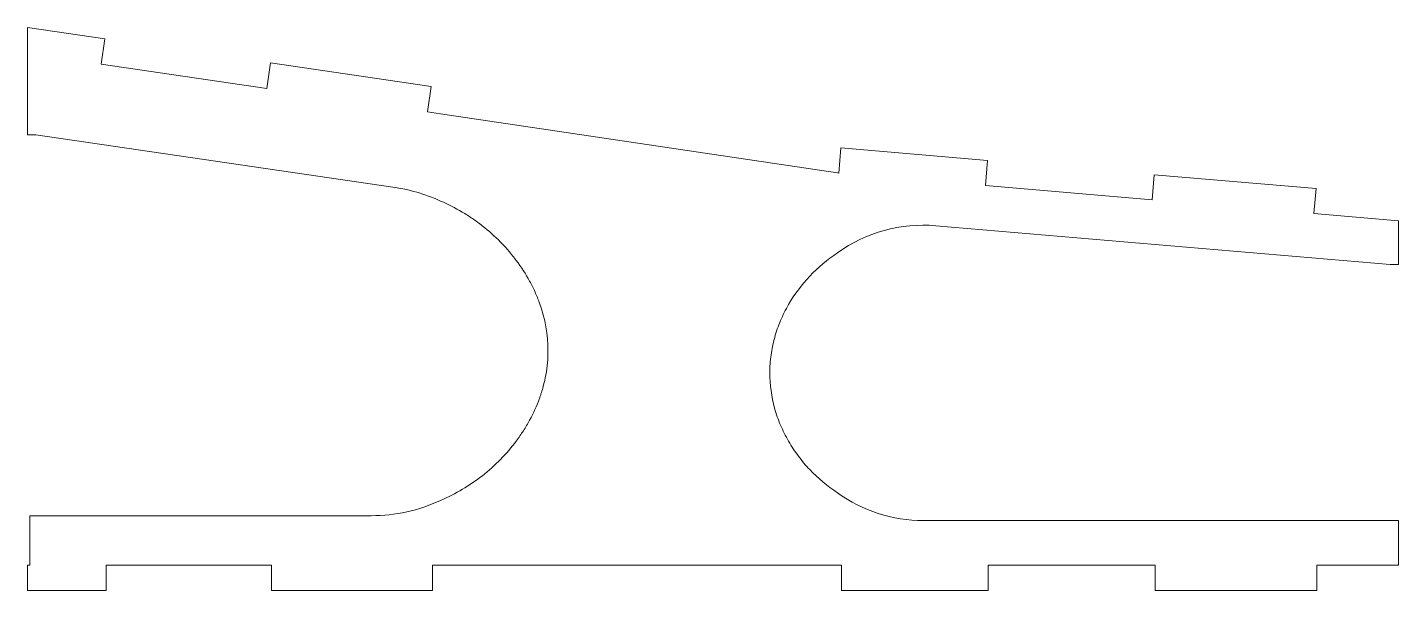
# Model space of a CAD drawing. Header units: millimetres. Extents: x 5 to 172, y 4 to 72.
import ezdxf

# ---------------------------------------------------------------- set-up
doc = ezdxf.new("R2010")
doc.units = ezdxf.units.MM

msp = doc.modelspace()

# ---------------------------------------------------------------- linework, layer by layer
at = {"color": 7, "linetype": 'Continuous', "lineweight": 15}
for p, q in [((5.3, 72.32), (5.3, 59.28)), ((5.3, 72.32), (14.69, 70.94)), ((14.24, 67.86), (14.69, 70.94)), ((34.32, 64.92), (14.24, 67.86)), ((34.77, 68.01), (34.32, 64.92)), ((34.77, 68.01), (54.27, 65.16)), ((53.81, 62.07), (54.27, 65.16)), ((55.4, 61.84), (53.81, 62.07)), ((103.55, 54.67), (55.4, 61.84)), ((5.3, 59.28), (6.3, 59.28)), ((6.3, 59.28), (49.9, 52.91)), ((103.95, 57.71), (103.69, 54.66)), ((121.74, 56.19), (103.95, 57.71)), ((121.48, 53.14), (121.74, 56.19)), ((103.69, 54.66), (103.55, 54.67)), ((141.96, 54.46), (141.7, 51.41)), ((161.59, 52.79), (141.96, 54.46)), ((141.7, 51.41), (121.48, 53.14)), ((161.33, 49.74), (161.59, 52.79)), ((115.47, 48.27), (170.59, 43.57)), ((171.59, 48.86), (161.33, 49.74)), ((171.59, 43.57), (171.59, 48.86)), ((171.59, 43.57), (170.59, 43.57)), ((5.59, 13.12), (5.59, 7.14)), ((47, 13.12), (5.59, 13.12)), ((171.59, 12.54), (113.95, 12.54)), ((171.59, 7.14), (171.59, 12.54)), ((5.3, 7.14), (5.3, 4.04)), ((5.3, 7.14), (5.59, 7.14)), ((14.83, 7.14), (34.92, 7.14)), ((14.83, 7.14), (14.83, 4.04)), ((34.92, 7.14), (34.92, 4.04)), ((54.41, 7.14), (104.04, 7.14)), ((54.41, 4.04), (54.41, 7.14)), ((104.04, 4.04), (104.04, 7.14)), ((121.83, 7.14), (142.06, 7.14)), ((121.83, 7.14), (121.83, 4.04)), ((142.06, 7.14), (142.06, 4.04)), ((161.68, 7.14), (171.59, 7.14)), ((161.68, 4.04), (161.68, 7.14)), ((5.3, 4.04), (14.83, 4.04)), ((34.92, 4.04), (54.41, 4.04)), ((104.04, 4.04), (121.83, 4.04)), ((142.06, 4.04), (161.68, 4.04))]:
    msp.add_line(p, q, dxfattribs=at)
for centre, radius, start, end in [((47, 33.12), 20, 65.1629, 81.6818), ((113.95, 30.44), 17.9, 85.1245, 125.5574), ((47, 33.12), 20, 270, 294.8371), ((113.95, 30.44), 17.9, 234.4426, 270)]:
    msp.add_arc(centre, radius, start, end, dxfattribs=at)
for points, knots in [([(55.4, 51.27), (56.31, 50.88), (57.19, 50.43), (58.46, 49.68), (58.87, 49.42), (59.68, 48.86), (60.07, 48.58), (61.25, 47.65), (61.99, 46.99), (63.02, 45.94), (63.35, 45.58), (63.83, 45.02), (63.98, 44.84), (64.29, 44.45), (64.43, 44.27), (65.2, 43.25), (65.74, 42.41), (66.44, 41.12), (66.66, 40.68), (66.96, 40.02), (67.05, 39.8), (67.19, 39.46), (67.23, 39.35), (67.32, 39.13), (67.36, 39.02), (68.09, 37), (68.43, 35.07), (68.43, 32.14), (68.35, 31.17), (68.09, 29.73), (67.98, 29.25), (67.79, 28.53), (67.72, 28.29), (67.6, 27.93), (67.57, 27.82), (67.48, 27.58), (67.44, 27.45), (67.07, 26.43), (66.68, 25.55), (65.97, 24.26), (65.72, 23.83), (65.31, 23.21), (65.17, 23), (64.89, 22.58), (64.73, 22.37), (64, 21.39), (63.36, 20.65), (61.99, 19.25), (61.25, 18.58), (59.69, 17.36), (58.87, 16.8), (57.22, 15.83), (56.34, 15.38), (55.4, 14.97)], [0, 0, 0, 0, 0.0625, 0.0625, 0.09375, 0.09375, 0.125, 0.125, 0.1875, 0.1875, 0.21875, 0.21875, 0.234375, 0.234375, 0.25, 0.25, 0.3125, 0.3125, 0.34375, 0.34375, 0.359375, 0.359375, 0.367188, 0.367188, 0.375, 0.375, 0.5, 0.5, 0.5625, 0.5625, 0.59375, 0.59375, 0.609375, 0.609375, 0.617188, 0.617188, 0.625, 0.625, 0.6875, 0.6875, 0.71875, 0.71875, 0.734375, 0.734375, 0.75, 0.75, 0.8125, 0.8125, 0.875, 0.875, 0.9375, 0.9375, 1, 1, 1, 1]), ([(103.55, 15.88), (102.29, 16.72), (101.17, 17.66), (99.69, 19.22), (99.23, 19.77), (98.58, 20.63), (98.38, 20.92), (97.98, 21.52), (97.8, 21.82), (97.24, 22.78), (96.92, 23.43), (96.49, 24.43), (96.36, 24.77), (96.13, 25.45), (96.02, 25.79), (95.53, 27.56), (95.33, 28.99), (95.33, 31.16), (95.38, 31.88), (95.53, 32.96), (95.59, 33.31), (95.74, 34.03), (95.83, 34.39), (96.12, 35.43), (96.35, 36.11), (96.78, 37.11), (96.93, 37.44), (97.25, 38.09), (97.43, 38.42), (99.06, 41.22), (101.03, 43.31), (103.55, 45)], [0, 0, 0, 0, 0.125, 0.125, 0.1875, 0.1875, 0.21875, 0.21875, 0.25, 0.25, 0.3125, 0.3125, 0.34375, 0.34375, 0.375, 0.375, 0.5, 0.5, 0.5625, 0.5625, 0.59375, 0.59375, 0.625, 0.625, 0.6875, 0.6875, 0.71875, 0.71875, 0.75, 0.75, 1, 1, 1, 1])]:
    msp.add_open_spline(points, degree=3, knots=knots, dxfattribs=at)

doc.saveas('drawing.dxf')
